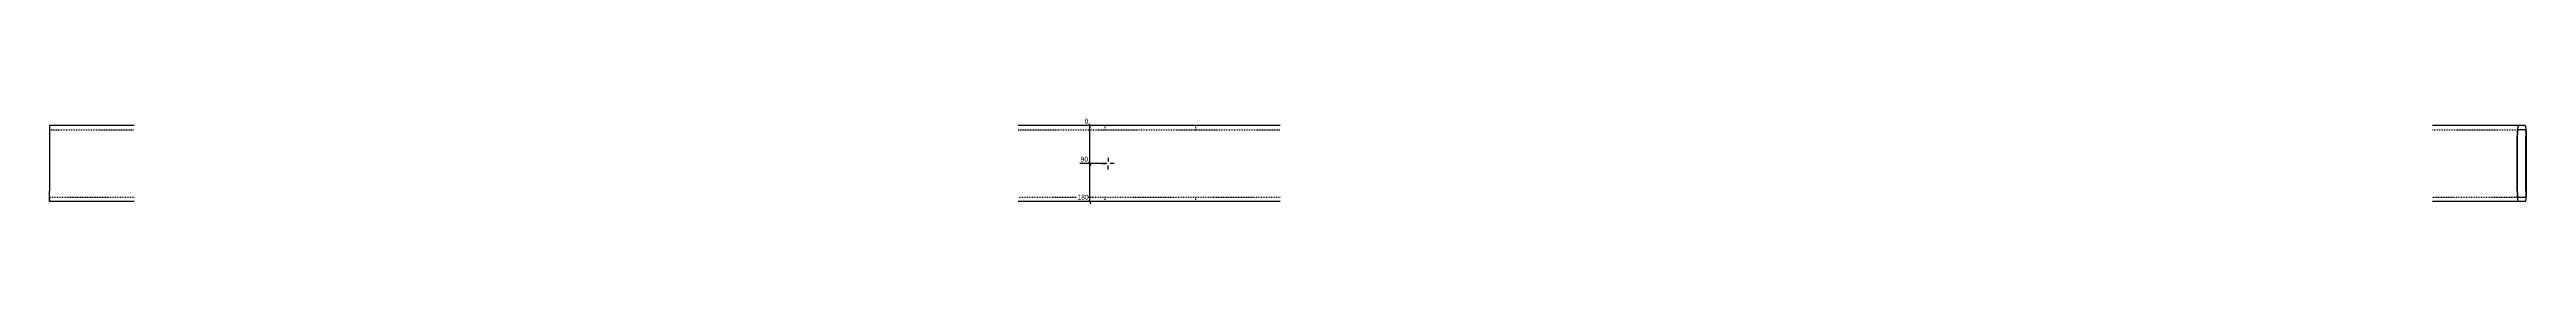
# Model space of a CAD drawing. Header units: millimetres. Extents: x 9 to 17840, y 7 to 378.
# Drawn here: x 9 to 5859, y 9 to 213 of the extents above; entities that cross this region are included whole.
import ezdxf

# ---------------------------------------------------------------- set-up
doc = ezdxf.new("R2010")
doc.units = ezdxf.units.MM
doc.linetypes.add('DXK_LINE_DOT2', pattern=[3.9198, 1.9599, -1.9599])
doc.layers.add('MÅLSÆTNING', color=7, linetype='Continuous')
doc.layers.add('STÅL', color=7, linetype='Continuous')
doc.styles.add('Arial Narrow', font='ARIALN.TTF', dxfattribs={"height": 0.2})

msp = doc.modelspace()

# ---------------------------------------------------------------- linework, layer by layer
at = {"layer": 'MÅLSÆTNING', "color": 7, "linetype": 'Continuous'}
for p, q in [((2506, 193.5), (2453.6, 193.5)), ((2467.8, 189), (2464.2, 198)), ((2466, 103.5), (2466, 193.5)), ((2506, 103.5), (2441.9, 103.5)), ((2506, 103.5), (2441.9, 103.5)), ((2464.2, 108), (2467.8, 99)), ((2467.8, 99), (2464.2, 108)), ((2466, 13.5), (2466, 103.5)), ((2506, 13.5), (2434.6, 13.5)), ((2464.2, 18), (2467.8, 9))]:
    msp.add_line(p, q, dxfattribs=at)
at = {"layer": 'STÅL', "color": 2, "linetype": 'Continuous'}
for p, q in [((9, 193.5), (9, 168.5)), ((209, 193.5), (9, 193.5)), ((2915.5, 193.5), (2297, 193.5)), ((5855.7, 193.5), (5636.7, 193.5)), ((5836.9, 178.1), (5836.7, 168.5)), ((5837.6, 186.2), (5836.9, 178.1)), ((5838.6, 191.6), (5837.6, 186.2)), ((5838, 174.2), (5838.4, 179.1)), ((5838.4, 179.1), (5839, 182.4)), ((5839.7, 193.5), (5838.6, 191.6)), ((5839, 182.4), (5839.7, 183.5)), ((5855.7, 183.5), (5839.7, 183.5)), ((5856.9, 191.6), (5855.7, 193.5)), ((5855.7, 183.5), (5856.4, 182.4)), ((5856.4, 182.4), (5857, 179.1)), ((5857.9, 186.2), (5856.9, 191.6)), ((5857, 179.1), (5857.4, 174.2)), ((5858.5, 178.1), (5857.9, 186.2)), ((5858.8, 168.5), (5858.5, 178.1)), ((9, 168.5), (9, 38.5)), ((5836.7, 38.5), (5836.7, 168.5)), ((5837.9, 168.5), (5838, 174.2)), ((5837.9, 38.5), (5837.9, 168.5)), ((5857.4, 174.2), (5857.5, 168.5)), ((5857.5, 38.5), (5857.5, 168.5)), ((5858.8, 38.5), (5858.8, 168.5)), ((9, 20.8), (9, 38.5)), ((9, 13.5), (9, 20.8)), ((209, 13.5), (9, 13.5)), ((2915.5, 13.5), (2297, 13.5)), ((5855.7, 13.5), (5636.7, 13.5)), ((5836.7, 38.5), (5836.9, 28.9)), ((5836.9, 28.9), (5837.6, 20.8)), ((5837.6, 20.8), (5838.6, 15.4)), ((5838, 32.8), (5837.9, 38.5)), ((5838.4, 27.9), (5838, 32.8)), ((5839, 24.6), (5838.4, 27.9)), ((5838.6, 15.4), (5839.7, 13.5)), ((5839.7, 23.5), (5839, 24.6)), ((5855.7, 23.5), (5839.7, 23.5)), ((5856.4, 24.6), (5855.7, 23.5)), ((5855.7, 13.5), (5856.9, 15.4)), ((5857, 27.9), (5856.4, 24.6)), ((5856.9, 15.4), (5857.9, 20.8)), ((5857.4, 32.8), (5857, 27.9)), ((5857.5, 38.5), (5857.4, 32.8)), ((5857.9, 20.8), (5858.5, 28.9)), ((5858.5, 28.9), (5858.8, 38.5))]:
    msp.add_line(p, q, dxfattribs=at)
at = {"layer": 'STÅL', "color": 7, "linetype": 'DXK_LINE_DOT2'}
for p, q in [((9, 193.5), (9, 186.2)), ((9, 183.5), (209, 183.5)), ((2297, 183.5), (2915.5, 183.5)), ((2502, 183.5), (2502, 193.5)), ((2716, 183.5), (2716, 193.5)), ((5636.7, 183.5), (5839.7, 183.5)), ((209, 23.5), (9, 23.5)), ((9, 20.8), (9, 15.4)), ((2915.5, 23.5), (2297, 23.5)), ((2502, 13.5), (2502, 23.5)), ((2716, 13.5), (2716, 23.5)), ((5839.7, 23.5), (5636.7, 23.5))]:
    msp.add_line(p, q, dxfattribs=at)
at = {"layer": 'STÅL', "color": 3, "linetype": 'Continuous'}
for p, q in [((2509, 117.5), (2509, 108.2)), ((2495, 103.5), (2504.3, 103.5)), ((2509, 89.5), (2509, 98.8)), ((2523, 103.5), (2513.7, 103.5))]:
    msp.add_line(p, q, dxfattribs=at)

# ---------------------------------------------------------------- next in the draw order: wipeouts: each hides what was drawn before it
at = {"color": 0, "linetype": 'Continuous'}
for points in [[(2463.3, 195.9), (2463.3, 212.7), (2451.2, 212.7), (2451.2, 195.9)], [(2461.1, 105.9), (2461.1, 122.7), (2441.7, 122.7), (2441.7, 105.9)], [(2461.1, 15.9), (2461.1, 32.7), (2434.4, 32.7), (2434.4, 15.9)]]:
    msp.add_wipeout(points, dxfattribs=at).dxf.layer = 'MÅLSÆTNING'

# ---------------------------------------------------------------- next in the draw order: texts
at = {"layer": 'MÅLSÆTNING', "color": 3, "linetype": 'Continuous', "style": 'Arial Narrow'}
for s, height, p in [('0', 11.5, (2453.6, 198.3)), ('90', 11.45, (2444.1, 108.3)), ('180', 11.45, (2436.8, 18.3))]:
    msp.add_text(s, height=height, dxfattribs=at).set_placement(p)

doc.saveas('drawing.dxf')
